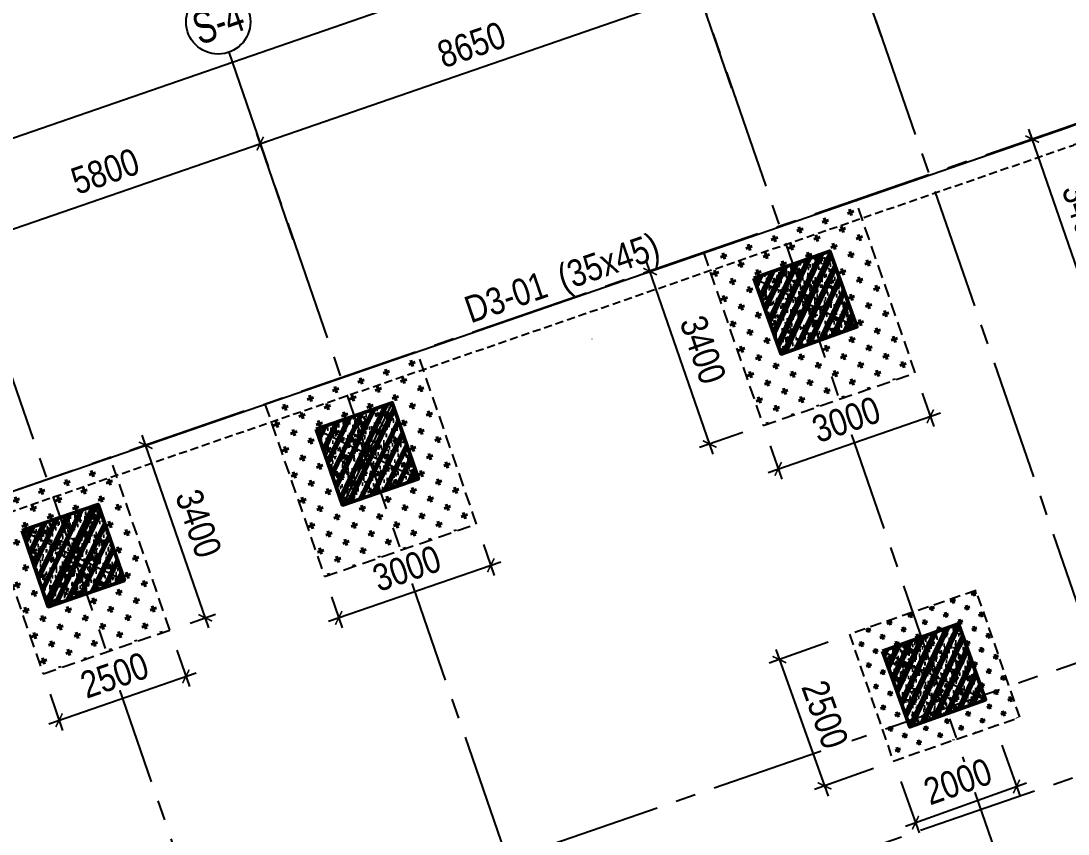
# Model space of a CAD drawing. Header units: millimetres. Extents: x -80883 to 1826631, y -376836 to 309394.
# Drawn here: x 1311664 to 1331185, y -303180 to -288030 of the extents above; entities that cross this region are included whole.
import ezdxf
from ezdxf.enums import TextEntityAlignment as Align

# ---------------------------------------------------------------- set-up
doc = ezdxf.new("R2010")
doc.units = ezdxf.units.MM
doc.header["$LTSCALE"] = 100
doc.header["$PDMODE"] = 32
doc.header["$PDSIZE"] = 2.5
for name, pattern in [('CENTER2', [1.125, 0.75, -0.125, 0.125, -0.125]), ('DASHED', [4.5, 3, -1.5]), ('HIDDEN', [0.375, 0.25, -0.125])]:
    doc.linetypes.add(name, pattern=pattern)
for name, color, linetype, lineweight in [('0-Hatch', 250, 'Continuous', 40), ('ccu12-Tencaukien', 9, 'Continuous', 15), ('KT-Net cot vach', 6, 'Continuous', 50)]:
    doc.layers.add(name, color=color, linetype=linetype, lineweight=lineweight)
for name, color, linetype in [('0-khuat', 3, 'HIDDEN'), ('A-GLAZ', 135, 'Continuous'), ('ccu11-Khuat', 9, 'DASHED'), ('ccu11-Thay', 7, 'Continuous'), ('ccu12-Text', 31, 'Continuous'), ('ccu12-Truc', 13, 'CENTER2'), ('KC2-DIM', 251, 'Continuous'), ('KT-Dim', 8, 'Continuous'), ('Xref_ST_MBDV Cot vach 30.7.2022|Xref_ST_MBDV Cot vach 30.7.2022|Xref_ST_MBDV Cot vach 30.7.2022|Xref_ST_MBDV Cot vach 30.7.2022|A-GRID-SYM', 50, 'Continuous')]:
    doc.layers.add(name, color=color, linetype=linetype)
doc.styles.add('Arial Narrow', font='ARIALN.TTF')
doc.styles.add('HBA-Text', font='GOTHIC.TTF')
doc.dimstyles.new('ccu12-200', dxfattribs={"dimscale": 200, "dimtxt": 2.5, "dimasz": 1, "dimexe": 1, "dimexo": 2, "dimgap": 1, "dimtad": 1, "dimdec": 0, "dimrnd": 5, "dimdsep": 46, "dimtxsty": 'Arial Narrow', "dimblk": 'ARCHTICK', "dimcen": -1, "dimdle": 1, "dimclrd": 256, "dimclre": 256, "dimclrt": 3, "dimadec": 0, "dimazin": 2, "dimtfac": 0.1, "dimtdec": 0, "dimtmove": 0, "dimatfit": 1, "dimldrblk": 'ARCHTICK', "dimfxl": 1, "dimtvp": 0.8333333333333334, "dimtolj": 1, "dimtzin": 12, "dimarcsym": 0})
pattern_1 = [(49.99999999999999, (550, -550), (286.9040730403014, -25.10085399303804), [30, -330]), (355, (550, -550), (-55.50053344520001, 300.8768534800047), [24, -264]), (100.4514, (573.908672, -552.091736), (231.4037526856086, 275.7758168243814), [25.496076, -280.4568448]), (46.18420000000001, (550, -470), (426.8964194502578, -66.20760573160723), [45, -495]), (96.6356, (585.574698, -475.5173228), (373.8650822194813, 389.6471483601767), [38.2441152, -420.6852]), (351.1842, (550, -470), (373.8647780534509, 389.6474403701299), [36, -396]), (21, (590, -490), (238.7628208473847, -161.0475562661355), [30, -330]), (326.0000000000001, (590, -490), (97.32613276863269, 290.0600180187412), [24, -264]), (71.4514, (609.8968932, -503.4206424), (336.089051432596, 129.012198683981), [25.496076, -280.4568448]), (37.50000000000001, (550, -550), (4.863942126916267, 133.1575415325246), [0, -260.8, 0, -268, 0, -265]), (7.499999999999999, (550, -550), (105.2278149768594, 157.7646847529441), [0, -152.8, 0, -254.8, 0, -101]), (327.5, (460.8, -550), (213.5289744689636, -9.021948693751902), [0, -100, 0, -312, 0, -414]), (317.5, (420.8, -550), (233.2744677369545, 40.04199293292709), [0, -130, 0, -207.2, 0, -294]), (45, (550, -550), (-120.2081528017131, 120.2081528017131), []), (45, (550, -501), (-120.2081528017131, 120.2081528017131), [])]

# ---------------------------------------------------------------- blocks, each defined once
blk = doc.blocks.new('_ARCHTICK')
at = {"color": 0, "linetype": 'ByBlock', "const_width": 0.15}
blk.add_lwpolyline([(-0.5, -0.5), (0.5, 0.5)], dxfattribs=at)
blk = doc.blocks.new('*D965')
at = {"layer": 'Defpoints', "color": 0, "transparency": 16777216}
for p in [(363163.4852022186, -37115.10992757117), (306934.025148161, -51743.49375239976), (308410.2467223767, -56019.18170276831, 4.862310228169464e-05)]:
    blk.add_point(p, dxfattribs=at)
at = {"layer": 'KT-Dim', "lineweight": -2, "transparency": 16777216}
for p, q in [((361876.3130504047, -32774.15088184165), (306744.9757257595, -51808.76484776071)), ((363032.9430114967, -36737.011082768), (361621.9925326421, -32650.37255480103)), ((308279.7045316547, -55641.08285796514), (306868.7540528001, -51554.44432999816))]:
    blk.add_line(p, q, dxfattribs=at)
at = {"layer": 'KT-Dim', "lineweight": -2, "transparency": 16777216, "xscale": 200, "yscale": 200, "zscale": 200}
for p, rotation in [((361687.2636280031, -32839.42197720261), 19.0477163778953), ((306934.0251481611, -51743.49375239975), 199.0477163778953)]:
    blk.add_blockref('_ARCHTICK', p, dxfattribs=dict(at, rotation=rotation))
at = {"layer": 'KT-Dim', "color": 3, "transparency": 16777216, "insert": (334162.0591472954, -41861.09962134295), "char_height": 500, "attachment_point": 5, "rotation": 19.047716377895316, "style": 'Arial Narrow'}
blk.add_mtext('\\A1;57925', dxfattribs=at)
blk = doc.blocks.new('*D968')
at = {"layer": 'Defpoints', "color": 0, "transparency": 16777216}
for p in [(325037.6558218878, -47185.84754464898), (325785.2688217285, -49351.28433366484), (320302.8164631628, -51244.09075167369)]:
    blk.add_point(p, dxfattribs=at)
at = {"layer": 'KT-Dim', "lineweight": -2, "transparency": 16777216}
for p, q in [((325654.7304480092, -48973.18417102715), (324972.3866350281, -46996.79746333018)), ((319366.1533823207, -49143.92315043752), (325226.7059032066, -47120.57835778948)), ((320172.2780894435, -50865.99058903602), (319489.93427678, -48889.60388225899))]:
    blk.add_line(p, q, dxfattribs=at)
at = {"layer": 'KT-Dim', "lineweight": -2, "transparency": 16777216, "xscale": 200, "yscale": 200, "zscale": 200}
for p, rotation in [((325037.6558218877, -47185.84754464909), 19.04713796363416), ((319555.2034636396, -49078.6539635779), 199.0471379636342)]:
    blk.add_blockref('_ARCHTICK', p, dxfattribs=dict(at, rotation=rotation))
at = {"layer": 'KT-Dim', "color": 3, "transparency": 16777216, "insert": (322147.8487465513, -47701.89101067458), "char_height": 500, "attachment_point": 5, "rotation": 19.047137963634164, "style": 'Arial Narrow'}
blk.add_mtext('\\A1;5800', dxfattribs=at)
blk = doc.blocks.new('*D969')
at = {"layer": 'Defpoints', "color": 0, "transparency": 16777216}
for p in [(333214.0718389306, -44362.95521297028), (333961.6848392451, -46528.39200335836), (325785.2688217285, -49351.28433366484)]:
    blk.add_point(p, dxfattribs=at)
at = {"layer": 'KT-Dim', "lineweight": -2, "transparency": 16777216}
for p, q in [((324848.6057405687, -47251.1167315085), (333403.1219202494, -44297.68602611081)), ((333831.1464655257, -46150.29184072067), (333148.8026520709, -44173.90513165151)), ((325654.7304480092, -48973.18417102715), (324972.3866350281, -46996.79746332997))]:
    blk.add_line(p, q, dxfattribs=at)
at = {"layer": 'KT-Dim', "lineweight": -2, "transparency": 16777216, "xscale": 200, "yscale": 200, "zscale": 200}
for p, rotation in [((333214.0718389305, -44362.95521297042), 19.04713796363416), ((325037.6558218877, -47185.84754464889), 199.0471379636342)]:
    blk.add_blockref('_ARCHTICK', p, dxfattribs=dict(at, rotation=rotation))
at = {"layer": 'KT-Dim', "color": 3, "transparency": 16777216, "insert": (328977.2829341968, -45344.0416353707), "char_height": 500, "attachment_point": 5, "rotation": 19.047137963634164, "style": 'Arial Narrow'}
blk.add_mtext('\\A1;8650', dxfattribs=at)
blk = doc.blocks.new('*D970')
at = {"layer": 'Defpoints', "color": 0, "transparency": 16777216}
for p in [(336002.5605383844, -43400.23470679072), (336750.1735388606, -45565.67149764697), (333961.6848392451, -46528.39200335836)]:
    blk.add_point(p, dxfattribs=at)
at = {"layer": 'KT-Dim', "lineweight": -2, "transparency": 16777216}
for p, q in [((333025.0217576115, -44428.22439982984), (336191.6106197032, -43334.96551993125)), ((336619.6351651413, -45187.57133500928), (335937.2913515248, -43211.18462547196)), ((333831.1464655257, -46150.29184072067), (333148.8026520708, -44173.90513165131))]:
    blk.add_line(p, q, dxfattribs=at)
at = {"layer": 'KT-Dim', "lineweight": -2, "transparency": 16777216, "xscale": 200, "yscale": 200, "zscale": 200}
for p, rotation in [((336002.5605383844, -43400.23470679087), 19.04713796363416), ((333214.0718389304, -44362.95521297022), 199.0471379636342)]:
    blk.add_blockref('_ARCHTICK', p, dxfattribs=dict(at, rotation=rotation))
at = {"layer": 'KT-Dim', "color": 3, "transparency": 16777216, "insert": (334459.7352924451, -43451.23521644158), "char_height": 500, "attachment_point": 5, "rotation": 19.047137963634164, "style": 'Arial Narrow'}
blk.add_mtext('\\A1;2950', dxfattribs=at)
blk = doc.blocks.new('*D971')
at = {"layer": 'Defpoints', "color": 0, "transparency": 16777216}
for p in [(341485.0128966325, -41507.42828786184), (342232.6258974263, -43672.86507963808), (336750.1735388606, -45565.67149764697)]:
    blk.add_point(p, dxfattribs=at)
at = {"layer": 'KT-Dim', "lineweight": -2, "transparency": 16777216}
for p, q in [((342102.087523707, -43294.7649170004), (341419.7437097728, -41318.37820654304)), ((335813.5104570654, -43465.5038936504), (341674.0629779513, -41442.15910100234)), ((336619.6351651413, -45187.57133500928), (335937.2913515247, -43211.18462547187))]:
    blk.add_line(p, q, dxfattribs=at)
at = {"layer": 'KT-Dim', "lineweight": -2, "transparency": 16777216, "xscale": 200, "yscale": 200, "zscale": 200}
for p, rotation in [((341485.0128966324, -41507.42828786196), 19.04713796363416), ((336002.5605383843, -43400.23470679078), 199.0471379636342)]:
    blk.add_blockref('_ARCHTICK', p, dxfattribs=dict(at, rotation=rotation))
at = {"layer": 'KT-Dim', "color": 3, "transparency": 16777216, "insert": (338595.205821296, -42023.47175388744), "char_height": 500, "attachment_point": 5, "rotation": 19.047137963634164, "style": 'Arial Narrow'}
blk.add_mtext('\\A1;5800', dxfattribs=at)
blk = doc.blocks.new('GRID-SYM-flat-103')
at = {"layer": 'Xref_ST_MBDV Cot vach 30.7.2022|Xref_ST_MBDV Cot vach 30.7.2022|Xref_ST_MBDV Cot vach 30.7.2022|Xref_ST_MBDV Cot vach 30.7.2022|A-GRID-SYM'}
blk.add_circle((7.814746150539778e-20, 1.307624847908942e-17, 4.374695749536969e-07), 900.0000000000003, dxfattribs=at)
at = {"layer": 'Xref_ST_MBDV Cot vach 30.7.2022|Xref_ST_MBDV Cot vach 30.7.2022|Xref_ST_MBDV Cot vach 30.7.2022|Xref_ST_MBDV Cot vach 30.7.2022|A-GRID-SYM', "style": 'HBA-Text'}
blk.add_attdef('GRID', text='', height=900.0000000000003, rotation=19.04713795291325, dxfattribs=at).set_placement((7.814746150539778e-20, 1.307624847908942e-17, 4.374695749536969e-07), align=Align.MIDDLE_CENTER)
blk = doc.blocks.new('*U157')
h = blk.add_hatch()
h.set_pattern_fill('VATLIEU04', color=250, scale=40, style=0, pattern_type=2)
h.set_pattern_definition(pattern_1)
h.paths.add_polyline_path([(-475, 475), (1025, 475), (1025, -1025), (-475, -1025)])
at = {"color": 6, "ltscale": 0.25}
blk.add_lwpolyline([(-475, 475), (1025, 475), (1025, -1025), (-475, -1025)], close=True, dxfattribs=at)
at = {"layer": 'Defpoints', "linetype": 'ByBlock', "ltscale": 30}
for p, q in [((1025, 475), (-475, -1025)), ((-475, 475), (1025, -1025))]:
    blk.add_line(p, q, dxfattribs=at)
blk = doc.blocks.new('*U158')
h = blk.add_hatch()
h.set_pattern_fill('VATLIEU04', color=250, scale=40, style=0, pattern_type=2)
h.set_pattern_definition(pattern_1)
h.paths.add_polyline_path([(-475, 475), (1025, 475), (1025, -1025), (-475, -1025)])
at = {"color": 6, "ltscale": 0.25}
blk.add_lwpolyline([(-475, 475), (1025, 475), (1025, -1025), (-475, -1025)], close=True, dxfattribs=at)
at = {"layer": 'Defpoints', "linetype": 'ByBlock', "ltscale": 30}
for p, q in [((1025, 475), (-475, -1025)), ((-475, 475), (1025, -1025))]:
    blk.add_line(p, q, dxfattribs=at)
blk = doc.blocks.new('*U159')
h = blk.add_hatch()
h.set_pattern_fill('VATLIEU04', color=250, scale=40, style=0, pattern_type=2)
h.set_pattern_definition(pattern_1)
h.paths.add_polyline_path([(-475, 475), (1025, 475), (1025, -1025), (-475, -1025)])
at = {"color": 6, "ltscale": 0.25}
blk.add_lwpolyline([(-475, 475), (1025, 475), (1025, -1025), (-475, -1025)], close=True, dxfattribs=at)
at = {"layer": 'Defpoints', "linetype": 'ByBlock', "ltscale": 30}
for p, q in [((1025, 475), (-475, -1025)), ((-475, 475), (1025, -1025))]:
    blk.add_line(p, q, dxfattribs=at)
blk = doc.blocks.new('*U151')
h = blk.add_hatch()
h.set_pattern_fill('VATLIEU04', color=250, scale=40, style=0, pattern_type=2)
h.set_pattern_definition(pattern_1)
h.paths.add_polyline_path([(-475, 475), (1025, 475), (1025, -1025), (-475, -1025)])
at = {"color": 6, "ltscale": 0.25}
blk.add_lwpolyline([(-475, 475), (1025, 475), (1025, -1025), (-475, -1025)], close=True, dxfattribs=at)
at = {"layer": 'Defpoints', "linetype": 'ByBlock', "ltscale": 30}
for p, q in [((1025, 475), (-475, -1025)), ((-475, 475), (1025, -1025))]:
    blk.add_line(p, q, dxfattribs=at)
blk = doc.blocks.new('MBDVCOTVACH-T2-T6-PN')
at = {"layer": 'KT-Net cot vach'}
for name, p, rotation in [('*U151', (25888.18390325899, 7638.490352074732, -5.460168145715594e-05), 19.6849732125525), ('*U159', (17721.48730440694, 4822.357944610761), 19.04713795399666), ('*U158', (12239.0349454463, 2929.551524406183, -5.460167979304265e-05), 19.04713795399666), ('*U157', (28286.79614176205, 690.9878537511686), 19.6849732125525)]:
    blk.add_blockref(name, p, dxfattribs=dict(at, rotation=rotation))
blk = doc.blocks.new('*U693')
at = {"layer": 'ccu12-Tencaukien', "color": 8, "ltscale": 10000}
blk.add_line((360.6565736538532, -155.3215232637356), (354.4065714950475, -155.3215232637356), dxfattribs=at)
at = {"layer": 'ccu12-Text', "color": 2, "style": 'Arial Narrow', "width": 0.8}
blk.add_attdef('SH', text='', height=300, dxfattribs=at).set_placement((275.6048113084853, 5.864471777974813), align=Align.BOTTOM_RIGHT)
at = {"layer": 'ccu12-Text', "color": 31, "style": 'Arial Narrow', "width": 0.8}
for tag, p in [('(', (507.5315725744504, -75.41116959831947)), ('KT', (632.605666770517, -75.41116959831947)), (')', (962.8971199221714, -75.41116959831947))]:
    blk.add_attdef(tag, text='', height=250, dxfattribs=at).set_placement(p, align=Align.BOTTOM_LEFT)
blk = doc.blocks.new('MBKC-T3-PN')
at = {"layer": 'ccu11-Khuat', "ltscale": 0.5, "elevation": -0.0003901197252574179}
blk.add_lwpolyline([(31224.41949791997, 10401.15608117677, -0.1203839840985264), (42572.85465626395, 11719.39024886949), (58379.85115727969, 7611.132730447047, -0.2258253160871416), (60186.44089432061, 5977.409135053749), (65551.80771612958, -9531.095751609828, 0.2919429440186994), (69736.50495830015, -12426.6161779894), (99368.00793614518, -12426.6161779894, -0.2609853684017961), (101894.5837610736, -14307.26193159987), (105248.9736585456, -29866.61846812873, -0.450430548376512), (100589.6931814908, -35326.6158653514), (55455.61416863091, -35326.6158653514, -0.3270381078692864), (50922.90468503162, -31997.94642836676), (46413.0024276413, -18965.37748569861, 0.4276044270060953), (30445.87231722521, -12504.80555859185), (12824.43251889106, -18584.35473983688, -0.1315578741241553), (10225.70651983377, -18473.84767023224), (9061.065310114762, -18020.38528109412, -0.1846755877232493), (7455.469289202709, -16623.04162249499), (2976.957835427951, -9107.263866643538, -0.02202630655650502), (-406.9169527727645, -3413.25466246967, -0.3992423458823245), (1800.966408062493, 257.1217708188342)], format="xyb", close=True, dxfattribs=at)
at = {"layer": 'ccu11-Thay', "elevation": -0.0003901197252574179}
blk.add_lwpolyline([(31106.50862324028, 10730.72166345781, -0.1205795836710196), (42638.87427653908, 12063.859528495), (58473.93031160696, 7948.309303218033, -0.2272385897093211), (60513.964432284, 6101.209794561379), (65878.81921774126, -9405.815059417277, 0.2908633368540378), (69743.13952882006, -12076.6161779894), (99390.07919017388, -12076.6161779894, -0.2655275921417467), (102229.2245215473, -14198.71881677723), (105593.7353260962, -29805.02123810095, -0.4513714951595503), (100592.7770390881, -35676.6158653514), (55455.39553553029, -35676.6158653514, -0.3267809868965265), (50590.57907296135, -32107.86789232772), (46084.8424524439, -19087.33667168533, 0.427810969143063), (30575.2745344413, -12830.40558466513), (12920.16765186726, -18921.57020124164, -0.1330764012900887), (10109.49357222929, -18804.19336872117), (8937.306803341722, -18347.79305564612, -0.183720991931343), (7150.621857264778, -16795.18900673359), (2680.126648878446, -9292.86400619999, -0.02215701127767281), (-737.5723420327995, -3537.213185448665, -0.4024491153328594), (1696.95094252727, 591.477936539799), (31106.50862324028, 10730.72166345781)], format="xyb", dxfattribs=at)
blk = doc.blocks.new('MC3000X3000')
at = {"layer": '0-Hatch', "ltscale": 2}
h = blk.add_hatch(dxfattribs=at)
h.set_pattern_fill('CROSS', color=256, scale=1000, style=0)
h.set_pattern_definition([(360, (0, -4.656612873077393e-10), (250, 250), [125, -375]), (90, (62.5, -62.50000000046566), (-250, 250), [125, -375])])
h.paths.add_polyline_path([(7876789.000000002, 1547059), (7876789.000000002, 1550059), (7873789.000000002, 1550059), (7873789.000000002, 1547059)])
at = {"layer": '0-khuat', "ltscale": 10}
blk.add_lwpolyline([(7873789.000000002, 1547059), (7876789.000000002, 1547059), (7876789.000000002, 1550059), (7873789.000000002, 1550059)], close=True, dxfattribs=at)
blk = doc.blocks.new('MBKC-N-T3')
at = {"layer": '0-Hatch', "ltscale": 2}
h = blk.add_hatch(dxfattribs=at)
h.set_pattern_fill('CROSS', color=256, scale=1000, angle=109.047137953997, style=0)
h.set_pattern_definition([(109.0471379539969, (4060094.961571727, -6931287.109431718), (-317.8990851971258, 154.7261181275824), [124.9999999999992, -374.9999999999967]), (199.0471379539969, (4060133.64310126, -6931207.634660419), (-154.7261181275824, -317.8990851971258), [124.9999999999992, -374.9999999999966])])
h.paths.add_polyline_path([(27178.74739161716, 9374.480511591712), (24342.99617165653, 8395.442709210562), (25452.57303445367, 5181.591939069738), (28288.32418001979, 6160.629956934019)])
h = blk.add_hatch(dxfattribs=at)
h.set_pattern_fill('CROSS', color=256, scale=1000, angle=109.047137953997, style=0)
h.set_pattern_definition([(109.0471379539969, (4051915.746561347, -6934102.036973443), (-317.8990851971258, 154.7261181275824), [124.9999999999992, -374.9999999999968]), (199.0471379539969, (4051954.42809088, -6934022.562202143), (-154.7261181275824, -317.8990851971258), [124.9999999999992, -374.9999999999967])])
h.paths.add_polyline_path([(18999.53238123632, 6559.552969867596), (16163.78116127569, 5580.515167486446), (17273.35802407283, 2366.664397345623), (20109.10916963895, 3345.702415209904)])
h = blk.add_hatch(dxfattribs=at)
h.set_pattern_fill('CROSS', color=256, scale=1000, angle=109.047137953997, style=0)
h.set_pattern_definition([(109.0471379539969, (4046433.294633726, -6935994.843189207), (-317.8990851971258, 154.7261181275824), [124.9999999999992, -374.9999999999968]), (199.0471379539969, (4046471.976163259, -6935915.368417908), (-154.7261181275824, -317.8990851971258), [124.9999999999992, -374.9999999999967])])
h.paths.add_polyline_path([(13280.78167594061, 4585.121683670324), (10917.29988690768, 3770.28733072622), (12027.219105836, 555.4449379654252), (14390.3451295679, 1371.309752724832)])
at = {"layer": '0-khuat', "ltscale": 10}
for points, elevation in [([(24342.9961716563, 8395.442709210503), (25452.57303445367, 5181.591939069738), (28288.32418001979, 6160.629956934019), (27178.74739161716, 9374.48051159177)], -0.0001092030034374706), ([(16163.78116127546, 5580.515167486388), (17273.35802407283, 2366.664397345623), (20109.10916963895, 3345.702415209904), (18999.53238123632, 6559.552969867655)], -5.460167590488056e-05), ([(10917.29988690745, 3770.28733072622), (12027.219105836, 555.4449379654252), (14390.3451295679, 1371.309752724832), (13280.78167594038, 4585.121683670382)], -5.460167590488056e-05)]:
    blk.add_lwpolyline(points, dxfattribs=dict(at, elevation=elevation))
at = {"layer": '0-khuat', "linetype": 'HIDDEN', "ltscale": 10, "xscale": 0.8333333333333334, "yscale": 0.8333333333333334, "zscale": 0.8333333333333334, "rotation": 109.0471379540067}
blk.add_blockref('MC3000X3000', (3390186.056304319, -5781775.46465285), dxfattribs=at)
blk = doc.blocks.new('*D1180')
at = {"layer": 'Defpoints', "color": 0, "ltscale": 0.5, "transparency": 16777216}
for p in [(1314439.549307638, -299378.1440125471, -5.460167590488056e-05), (1312076.423283906, -300194.0088273065, -5.460167590488056e-05), (1314738.247419606, -300243.3134240254)]:
    blk.add_point(p, dxfattribs=at)
at = {"layer": 'KC2-DIM', "lineweight": -2, "ltscale": 0.5, "transparency": 16777216}
for p, q in [((1314570.087678, -299756.2441763441), (1314803.516604787, -300432.363505924)), ((1312186.071313976, -301124.4474239656), (1314927.297501505, -300178.0442388447)), ((1312206.961654268, -300572.1089911035), (1312440.390581055, -301248.2283206834))]:
    blk.add_line(p, q, dxfattribs=at)
at = {"layer": 'KC2-DIM', "lineweight": -2, "ltscale": 0.5, "transparency": 16777216, "xscale": 200, "yscale": 200, "zscale": 200}
for p, rotation in [((1314738.247419606, -300243.3134240254), 19.04713745481569), ((1312375.121395875, -301059.1782387848), 199.0471374548157)]:
    blk.add_blockref('_ARCHTICK', p, dxfattribs=dict(at, rotation=rotation))
at = {"layer": 'KC2-DIM', "color": 3, "ltscale": 0.5, "transparency": 16777216, "insert": (1313408.10351535, -300220.8860866467), "char_height": 500, "attachment_point": 5, "rotation": 19.047137454815694, "style": 'Arial Narrow', "bg_fill": 3, "box_fill_scale": 1.1, "bg_fill_color": 256, "bg_fill_true_color": 13158600, "bg_fill_transparency": 0}
blk.add_mtext('\\A1;2500', dxfattribs=at)
blk = doc.blocks.new('*D1181')
at = {"layer": 'Defpoints', "color": 0, "ltscale": 0.5, "transparency": 16777216}
for p in [(1313989.732746107, -295936.5555172463), (1313329.985854011, -296164.3320816014, -5.460167590488056e-05), (1314439.549307638, -299378.144012547, -5.460167590488056e-05)]:
    blk.add_point(p, dxfattribs=at)
at = {"layer": 'KC2-DIM', "lineweight": -2, "ltscale": 0.5, "transparency": 16777216}
for p, q in [((1315164.565433769, -299339.4175132237), (1313924.463512072, -295747.5054522146)), ((1313708.085984074, -296033.7936135315), (1314178.782811139, -295871.2862832114)), ((1314817.649437702, -299247.6055444771), (1315288.346264766, -299085.098214157))]:
    blk.add_line(p, q, dxfattribs=at)
at = {"layer": 'KC2-DIM', "lineweight": -2, "ltscale": 0.5, "transparency": 16777216, "xscale": 200, "yscale": 200, "zscale": 200}
for p, rotation in [((1313989.732746107, -295936.5555172463), 109.0471522611461), ((1315099.296199735, -299150.3674481919), 289.0471522611461)]:
    blk.add_blockref('_ARCHTICK', p, dxfattribs=dict(at, rotation=rotation))
at = {"layer": 'KC2-DIM', "color": 3, "ltscale": 0.5, "transparency": 16777216, "insert": (1314974.874179283, -297394.8804791155), "char_height": 500, "attachment_point": 5, "rotation": 289.0471522611461, "style": 'Arial Narrow', "bg_fill": 3, "box_fill_scale": 1.1, "bg_fill_color": 256, "bg_fill_true_color": 13158600, "bg_fill_transparency": 0}
blk.add_mtext('\\A1;3400', dxfattribs=at)
blk = doc.blocks.new('*D1152')
at = {"layer": 'Defpoints', "color": 0, "ltscale": 0.5, "transparency": 16777216}
for p in [(1320158.31317762, -297403.7508574023, -5.460167590488056e-05), (1320423.476343501, -298171.7867397778), (1317322.562202143, -298382.7893679262, -5.460167590488056e-05)]:
    blk.add_point(p, dxfattribs=at)
at = {"layer": 'KC2-DIM', "lineweight": -2, "ltscale": 0.5, "transparency": 16777216}
for p, q in [((1320288.851645689, -297781.8509874658), (1320488.745577536, -298360.8368048094)), ((1317398.675302994, -299216.0944843366), (1320612.526408533, -298106.5175057429)), ((1317453.100670213, -298760.8894979897), (1317652.99460206, -299339.8753153333))]:
    blk.add_line(p, q, dxfattribs=at)
at = {"layer": 'KC2-DIM', "lineweight": -2, "ltscale": 0.5, "transparency": 16777216, "xscale": 200, "yscale": 200, "zscale": 200}
for p, rotation in [((1320423.476343501, -298171.7867397778), 19.04715226114521), ((1317587.725368025, -299150.8252503017), 199.0471522611452)]:
    blk.add_blockref('_ARCHTICK', p, dxfattribs=dict(at, rotation=rotation))
at = {"layer": 'KC2-DIM', "color": 3, "ltscale": 0.5, "transparency": 16777216, "insert": (1318857.01985216, -298230.9462886775), "char_height": 500, "attachment_point": 5, "rotation": 19.047152261145214, "style": 'Arial Narrow', "bg_fill": 3, "box_fill_scale": 1.1, "bg_fill_color": 256, "bg_fill_true_color": 13158600, "bg_fill_transparency": 0}
blk.add_mtext('\\A1;3000', dxfattribs=at)
blk = doc.blocks.new('*D1153')
at = {"layer": 'Defpoints', "color": 0, "ltscale": 0.5, "transparency": 16777216}
for p in [(1324392.200349727, -292354.0110560614, -0.0001092030034374706), (1323393.852727175, -292698.6889836439), (1325501.777212524, -295567.8618262021, -0.0001092030034374706)]:
    blk.add_point(p, dxfattribs=at)
at = {"layer": 'KC2-DIM', "lineweight": -2, "ltscale": 0.5, "transparency": 16777216}
for p, q in [((1324014.100219663, -292484.5495241312), (1323204.802662144, -292763.9582176788)), ((1324568.698824008, -296101.5898188164), (1323328.583493141, -292509.6389186122)), ((1325123.677082461, -295698.4002942719), (1324314.379524941, -295977.8089878195))]:
    blk.add_line(p, q, dxfattribs=at)
at = {"layer": 'KC2-DIM', "lineweight": -2, "ltscale": 0.5, "transparency": 16777216, "xscale": 200, "yscale": 200, "zscale": 200}
for p, rotation in [((1323393.852727175, -292698.6889836439), 109.0471522611386), ((1324503.429589973, -295912.5397537847), 289.0471522611386)]:
    blk.add_blockref('_ARCHTICK', p, dxfattribs=dict(at, rotation=rotation))
at = {"layer": 'KC2-DIM', "color": 3, "ltscale": 0.5, "transparency": 16777216, "insert": (1324379.000864937, -294157.0333651105), "char_height": 500, "attachment_point": 5, "rotation": 289.04715226113865, "style": 'Arial Narrow', "bg_fill": 3, "box_fill_scale": 1.1, "bg_fill_color": 256, "bg_fill_true_color": 13158600, "bg_fill_transparency": 0}
blk.add_mtext('\\A1;3400', dxfattribs=at)
blk = doc.blocks.new('*D1154')
at = {"layer": 'Defpoints', "color": 0, "ltscale": 0.5, "transparency": 16777216}
for p in [(1328337.52835809, -294588.8238083377, -0.0001092030034374706), (1328616.633825212, -295397.2435363597), (1325501.777212524, -295567.8618262021, -0.0001092030034374706)]:
    blk.add_point(p, dxfattribs=at)
at = {"layer": 'KC2-DIM', "lineweight": -2, "ltscale": 0.5, "transparency": 16777216}
for p, q in [((1328468.066760472, -294966.9239610798), (1328681.903026403, -295586.2936127308)), ((1325591.832603275, -296441.5507554151), (1328805.683901584, -295331.9743351688)), ((1325632.315614906, -295945.9619789443), (1325846.151880837, -296565.3316305951))]:
    blk.add_line(p, q, dxfattribs=at)
at = {"layer": 'KC2-DIM', "lineweight": -2, "ltscale": 0.5, "transparency": 16777216, "xscale": 200, "yscale": 200, "zscale": 200}
for p, rotation in [((1328616.633825212, -295397.2435363597), 19.04714230705697), ((1325780.882679646, -296376.2815542241), 199.047142307057)]:
    blk.add_blockref('_ARCHTICK', p, dxfattribs=dict(at, rotation=rotation))
at = {"layer": 'KC2-DIM', "color": 3, "ltscale": 0.5, "transparency": 16777216, "insert": (1327050.177323593, -295456.4028131164), "char_height": 500, "attachment_point": 5, "rotation": 19.047142307056966, "style": 'Arial Narrow', "bg_fill": 3, "box_fill_scale": 1.1, "bg_fill_color": 256, "bg_fill_true_color": 13158600, "bg_fill_transparency": 0}
blk.add_mtext('\\A1;3000', dxfattribs=at)
blk = doc.blocks.new('*D1155')
at = {"layer": 'Defpoints', "color": 0, "ltscale": 0.5, "transparency": 16777216}
for p in [(1331718.354309659, -289817.8947749966), (1330517.633544541, -290232.4413723595), (1332827.264897655, -293029.8183033425)]:
    blk.add_point(p, dxfattribs=at)
at = {"layer": 'KC2-DIM', "lineweight": -2, "ltscale": 0.5, "transparency": 16777216}
for p, q in [((1331340.254146999, -289948.4331486522), (1330328.583463211, -290297.7105591873)), ((1331691.813319365, -293633.4149820352), (1330452.364357713, -290043.3912910296)), ((1332449.164734995, -293160.3566769981), (1331437.494051207, -293509.6340875332))]:
    blk.add_line(p, q, dxfattribs=at)
at = {"layer": 'KC2-DIM', "lineweight": -2, "ltscale": 0.5, "transparency": 16777216, "xscale": 200, "yscale": 200, "zscale": 200}
for p, rotation in [((1330517.633544541, -290232.4413723595), 109.0471379539886), ((1331626.544132537, -293444.3649007053), 289.0471379539886)]:
    blk.add_blockref('_ARCHTICK', p, dxfattribs=dict(at, rotation=rotation))
at = {"layer": 'KC2-DIM', "color": 3, "ltscale": 0.5, "transparency": 16777216, "insert": (1331502.448582003, -291689.8222403924), "char_height": 500, "attachment_point": 5, "rotation": 289.04713795398857, "style": 'Arial Narrow', "bg_fill": 3, "box_fill_scale": 1.1, "bg_fill_color": 256, "bg_fill_true_color": 13158600, "bg_fill_transparency": 0}
blk.add_mtext('\\A1;3400', dxfattribs=at)
blk = doc.blocks.new('*D1188')
at = {"layer": 'Defpoints', "color": 0, "ltscale": 0.5, "transparency": 16777216}
for p in [(1327089.553249501, -299468.8730851886), (1327931.67407514, -301822.7703886042), (1326645.856099462, -302282.7794526056)]:
    blk.add_point(p, dxfattribs=at)
at = {"layer": 'KC2-DIM', "lineweight": -2, "ltscale": 0.5, "transparency": 16777216}
for p, q in [((1326712.929680955, -299603.6124172907), (1325615.42348955, -299996.2518152412)), ((1325736.365607772, -299740.5703649168), (1326713.225765513, -302471.0912368789)), ((1327555.050506594, -301957.5097207064), (1326457.544315189, -302350.1491186568))]:
    blk.add_line(p, q, dxfattribs=at)
at = {"layer": 'KC2-DIM', "lineweight": -2, "ltscale": 0.5, "transparency": 16777216, "xscale": 200, "yscale": 200, "zscale": 200}
for p, rotation in [((1325803.735273823, -299928.8821491901), 109.6849732125651), ((1326645.856099462, -302282.7794526056), 289.6849732125651)]:
    blk.add_blockref('_ARCHTICK', p, dxfattribs=dict(at, rotation=rotation))
at = {"layer": 'KC2-DIM', "color": 3, "ltscale": 0.5, "transparency": 16777216, "insert": (1326653.474746715, -300952.4683056529), "char_height": 500, "attachment_point": 5, "rotation": 289.6849732125651, "style": 'Arial Narrow', "bg_fill": 3, "box_fill_scale": 1.1, "bg_fill_color": 256, "bg_fill_true_color": 13158600, "bg_fill_transparency": 0}
blk.add_mtext('\\A1;2500', dxfattribs=at)
blk = doc.blocks.new('*D1189')
at = {"layer": 'Defpoints', "color": 0, "ltscale": 0.5, "transparency": 16777216}
for p in [(1329814.791917873, -301149.0737280928), (1327931.67407514, -301822.7703886042), (1330224.263708238, -302293.6298461938)]:
    blk.add_point(p, dxfattribs=at)
at = {"layer": 'KC2-DIM', "lineweight": -2, "ltscale": 0.5, "transparency": 16777216}
for p, q in [((1329949.531249975, -301525.6972966391), (1330291.633374289, -302481.941630467)), ((1328066.413407242, -302199.3939571506), (1328408.515531557, -303155.6382909784)), ((1328152.834081232, -303034.6961727563), (1330412.575492511, -302226.2601801426))]:
    blk.add_line(p, q, dxfattribs=at)
at = {"layer": 'KC2-DIM', "lineweight": -2, "ltscale": 0.5, "transparency": 16777216, "xscale": 200, "yscale": 200, "zscale": 200}
for p, rotation in [((1330224.263708238, -302293.6298461938), 19.68497321256892), ((1328341.145865506, -302967.3265067052), 199.6849732125689)]:
    blk.add_blockref('_ARCHTICK', p, dxfattribs=dict(at, rotation=rotation))
at = {"layer": 'KC2-DIM', "color": 3, "ltscale": 0.5, "transparency": 16777216, "insert": (1329129.342291627, -302201.7991163773), "char_height": 500, "attachment_point": 5, "rotation": 19.684973212568913, "style": 'Arial Narrow', "bg_fill": 3, "box_fill_scale": 1.1, "bg_fill_color": 256, "bg_fill_true_color": 13158600, "bg_fill_transparency": 0}
blk.add_mtext('\\A1;2000', dxfattribs=at)
blk = doc.blocks.new('Grid-ST-flat-3')
at = {"layer": 'ccu12-Truc', "ltscale": 30}
for p, q in [((369404.6687134803, -36752.1382002916), (304555.4537775333, -59141.20830987486)), ((335415.1609209013, -41698.85077767865), (354504.4526594841, -96990.36475386203)), ((332626.6722212732, -42661.57128335354), (351715.9639600302, -97953.08526004129)), ((324450.2562037199, -45484.46361355273), (343539.5479429879, -100775.9775917197)), ((318967.803845129, -47377.27003148972), (338057.0955847398, -102668.7840106485)), ((348389.8671523776, -54057.7060485669), (307655.7401533651, -68121.08717252291)), ((349042.5590209738, -55948.20686175592), (308308.4320219613, -70011.58798571193))]:
    blk.add_line(p, q, dxfattribs=at)
at = {"layer": 'KT-Dim'}
ref = blk.add_blockref('GRID-SYM-flat-103', (324254.4429164902, -44917.31534318404, -2.916463833074756e-07), dxfattribs=dict(at, xscale=0.6666666666666666, yscale=0.6666666666666666, zscale=0.6666666666666666))
ref.add_attrib('GRID', 'S-4', dxfattribs={"layer": 'Xref_ST_MBDV Cot vach 30.7.2022|Xref_ST_MBDV Cot vach 30.7.2022|Xref_ST_MBDV Cot vach 30.7.2022|Xref_ST_MBDV Cot vach 30.7.2022|A-GRID-SYM', "height": 600, "rotation": 19, "style": 'HBA-Text', "width": 0.75}).set_placement((324254.4429164902, -44917.31534318404, -2.916463833074756e-07), align=Align.MIDDLE_CENTER)
dim = blk.add_aligned_dim(p1=(363163.4852022187, -37115.1099275712), p2=(308410.2467223767, -56019.18170276831, 4.862310228169464e-05), distance=-4523.354682656072, dimstyle='ccu12-200', dxfattribs=at)
dim.commit()
dim.dimension.update_dxf_attribs({"geometry": '*D965', "text_midpoint": (334162.0591472954, -41861.09962134295)})
for base, p1, p2, picture, middle in [((341485.0128966325, -41507.42828786184), (336750.1735388605, -45565.67149764694), (342232.6258974262, -43672.86507963808), '*D971', (338595.2058212961, -42023.47175388737)), ((336002.5605383844, -43400.23470679072), (333961.684839245, -46528.39200335833), (336750.1735388605, -45565.67149764694), '*D970', (334459.7352924451, -43451.23521644154)), ((333214.0718389306, -44362.95521297028), (325785.2688217285, -49351.2843336648), (333961.684839245, -46528.39200335833), '*D969', (328977.2829341968, -45344.04163537062)), ((325037.6558218878, -47185.84754464898), (320302.8164631627, -51244.09075167367), (325785.2688217285, -49351.2843336648), '*D968', (322147.8487465514, -47701.8910106745))]:
    dim = blk.add_linear_dim(base=base, p1=p1, p2=p2, angle=19.04713796417834, dimstyle='ccu12-200', dxfattribs=at)
    dim.commit()
    dim.dimension.update_dxf_attribs({"geometry": picture, "text_midpoint": middle})

msp = doc.modelspace()

# ---------------------------------------------------------------- linework, layer by layer
at = {"layer": 'A-GLAZ'}
msp.add_lwpolyline([(1331155.712801311, -290018.7321018141, -0.1205795836710196), (1342688.078454609, -288685.5942367769), (1358523.134489677, -292801.1444620539, -0.2272385897093211), (1360563.168610354, -294648.2439707106), (1365928.023395812, -310155.2688246892, 0.2908633368540378), (1369792.34370689, -312826.0699432613), (1399439.283368244, -312826.0699432613, -0.2655275921417467), (1402278.428699618, -314948.1725820492), (1405642.939504167, -330554.4750033729, -0.4513714951595503), (1400641.981217158, -336426.0696306233), (1355504.599713601, -336426.0696306233, -0.3267809868965265), (1350639.783251032, -332857.3216575996), (1346134.046630514, -319836.7904369573, 0.427810969143063), (1330624.478712512, -313579.8593499371), (1312969.371829938, -319671.0239665136, -0.1330764012900887), (1310158.6977503, -319553.6471339931), (1308986.510981412, -319097.2468209181, -0.183720991931343), (1307199.826035335, -317544.6427720055), (1302729.330826949, -310042.3177714719, -0.02215701127767281), (1299311.631836038, -304286.6669507206, -0.4024491153328594), (1301746.155120598, -300157.9758287321), (1331155.712801311, -290018.7321018141)], format="xyb", dxfattribs=at)

# ---------------------------------------------------------------- block references
for name, p in [('Grid-ST-flat-3', (991086.621342859, -243129.7985158589)), ('MBKC-N-T3', (1300049.20417807, -300749.4537652719))]:
    msp.add_blockref(name, p)
at = {"layer": 'ccu12-Tencaukien', "extrusion": (4.376655619254604e-07, -9.80437330037572e-07, 0.9999999999994236)}
ref = msp.add_blockref('*U693', (1321800.8376948, -293466.0498234895, -0.2414505035057075), dxfattribs=dict(at, xscale=1.815893337873054, yscale=1.815893337873054, zscale=1.815893337873054, rotation=339.469833737933))
ref.add_attrib('KT', '(35x45)', dxfattribs={"color": 31, "extrusion": (4.376655619254604e-07, -9.80437330037572e-07, 0.9999999999994236), "height": 499.9999999999999, "rotation": 19.02100700350106, "style": 'Arial Narrow'}).set_placement((1321827.017454736, -293209.0898645298, 0.8660182221246245), align=Align.BOTTOM_LEFT)
ref.add_attrib('SH', 'D3-01', dxfattribs={"color": 2, "extrusion": (4.376655619254604e-07, -9.80437330037572e-07, 0.9999999999994236), "height": 499.9999999999999, "rotation": 19.02100700350106, "style": 'Arial Narrow'}).set_placement((1321571.980709016, -293300.4890246507, 0.866229304295439), align=Align.BOTTOM_RIGHT)
at = {"layer": 'KC2-DIM', "ltscale": 0.5}
msp.add_blockref('MBKC-T3-PN', (1300049.20417807, -300749.4537652719), dxfattribs=at)
at = {"layer": 'KC2-DIM'}
msp.add_blockref('MBDVCOTVACH-T2-T6-PN', (1300049.20417807, -300749.4537652719), dxfattribs=at)

# ---------------------------------------------------------------- next in the draw order: dimensions: what is measured, and where the dimension line sits
at = {"layer": 'KC2-DIM', "ltscale": 0.5}
for p1, p2, distance, picture, middle in [((1332827.264897655, -293029.8183033425), (1331718.354309659, -289817.8947749966), 1270.2673880607845, '*D1155', (1331502.448582003, -291689.8222403924)), ((1325501.777212524, -295567.8618262021, -0.0001092030034374706), (1324392.200349727, -292354.0110560614, -0.0001092030034374706), 1056.1727364487713, '*D1153', (1324379.000864937, -294157.0333651105)), ((1317322.562202143, -298382.7893679262, -5.460167590488056e-05), (1320158.313177619, -297403.7508574024, -5.460167590488056e-05), -812.5211512057323, '*D1152', (1318857.01985216, -298230.9462886775)), ((1312076.423283906, -300194.0088273064, -5.460167590488056e-05), (1314439.549307638, -299378.144012547, -5.460167590488056e-05), -915.280652396324, '*D1180', (1313408.10351535, -300220.8860866467)), ((1327089.553249501, -299468.8730851887), (1327931.67407514, -301822.7703886041), -1365.6266713638258, '*D1188', (1326653.474746715, -300952.4683056529))]:
    dim = msp.add_aligned_dim(p1=p1, p2=p2, distance=distance, dimstyle='ccu12-200', override={"dimfxl": 150, "dimtfill": 1}, dxfattribs=at)
    dim.commit()
    dim.dimension.update_dxf_attribs({"geometry": picture, "text_midpoint": middle})

# ---------------------------------------------------------------- next in the draw order: dimensions: what is measured, and where the dimension line sits
for p1, p2, distance, picture, middle in [((1325501.777212524, -295567.8618262021, -0.0001092030034374706), (1328337.52835809, -294588.8238083379, -0.0001092030034374706), -855.2440110472695, '*D1154', (1327050.177323593, -295456.4028131164)), ((1314439.549307638, -299378.144012547, -5.460167590488056e-05), (1313329.985854011, -296164.3320816015, -5.460167590488056e-05), -697.959973708947, '*D1181', (1314974.874179283, -297394.8804791155)), ((1327931.67407514, -301822.7703886041), (1329814.791917873, -301149.0737280928), -1215.5969128733552, '*D1189', (1329129.342291627, -302201.7991163773))]:
    dim = msp.add_aligned_dim(p1=p1, p2=p2, distance=distance, dimstyle='ccu12-200', override={"dimfxl": 150, "dimtfill": 1}, dxfattribs=at)
    dim.commit()
    dim.dimension.update_dxf_attribs({"geometry": picture, "text_midpoint": middle})

doc.saveas('drawing.dxf')
